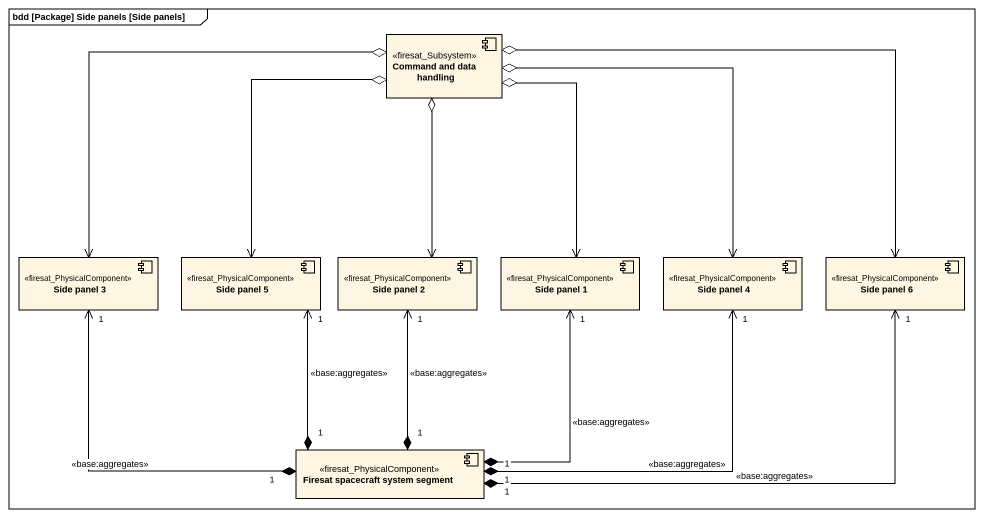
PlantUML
@startuml
mainframe bdd [Package] Side panels [Side panels]
component "Command and data handling" as Command_and_data_handling <<firesat_Subsystem>>
component "Side panel 3" as Side_panel_3 <<firesat_PhysicalComponent>>
component "Side panel 5" as Side_panel_5 <<firesat_PhysicalComponent>>
component "Side panel 2" as Side_panel_2 <<firesat_PhysicalComponent>>
component "Side panel 1" as Side_panel_1 <<firesat_PhysicalComponent>>
component "Side panel 4" as Side_panel_4 <<firesat_PhysicalComponent>>
component "Side panel 6" as Side_panel_6 <<firesat_PhysicalComponent>>
component "Firesat spacecraft system segment" as Firesat_spacecraft_system <<firesat_PhysicalComponent>>
Command_and_data_handling o--> Side_panel_3
Command_and_data_handling o--> Side_panel_5
Command_and_data_handling o--> Side_panel_2
Command_and_data_handling o--> Side_panel_1
Command_and_data_handling o--> Side_panel_4
Command_and_data_handling o-right-> Side_panel_6
Firesat_spacecraft_system "1" *-up-> "1" Side_panel_3 : <<base:aggregates>>
Firesat_spacecraft_system "1" *-up-> "1" Side_panel_5 : <<base:aggregates>>
Firesat_spacecraft_system "1" *-up-> "1" Side_panel_2 : <<base:aggregates>>
Firesat_spacecraft_system "1" *-up-> "1" Side_panel_1 : <<base:aggregates>>
Firesat_spacecraft_system "1" *-right-> "1" Side_panel_4 : <<base:aggregates>>
Firesat_spacecraft_system "1" *-right-> "1" Side_panel_6 : <<base:aggregates>>
@enduml
